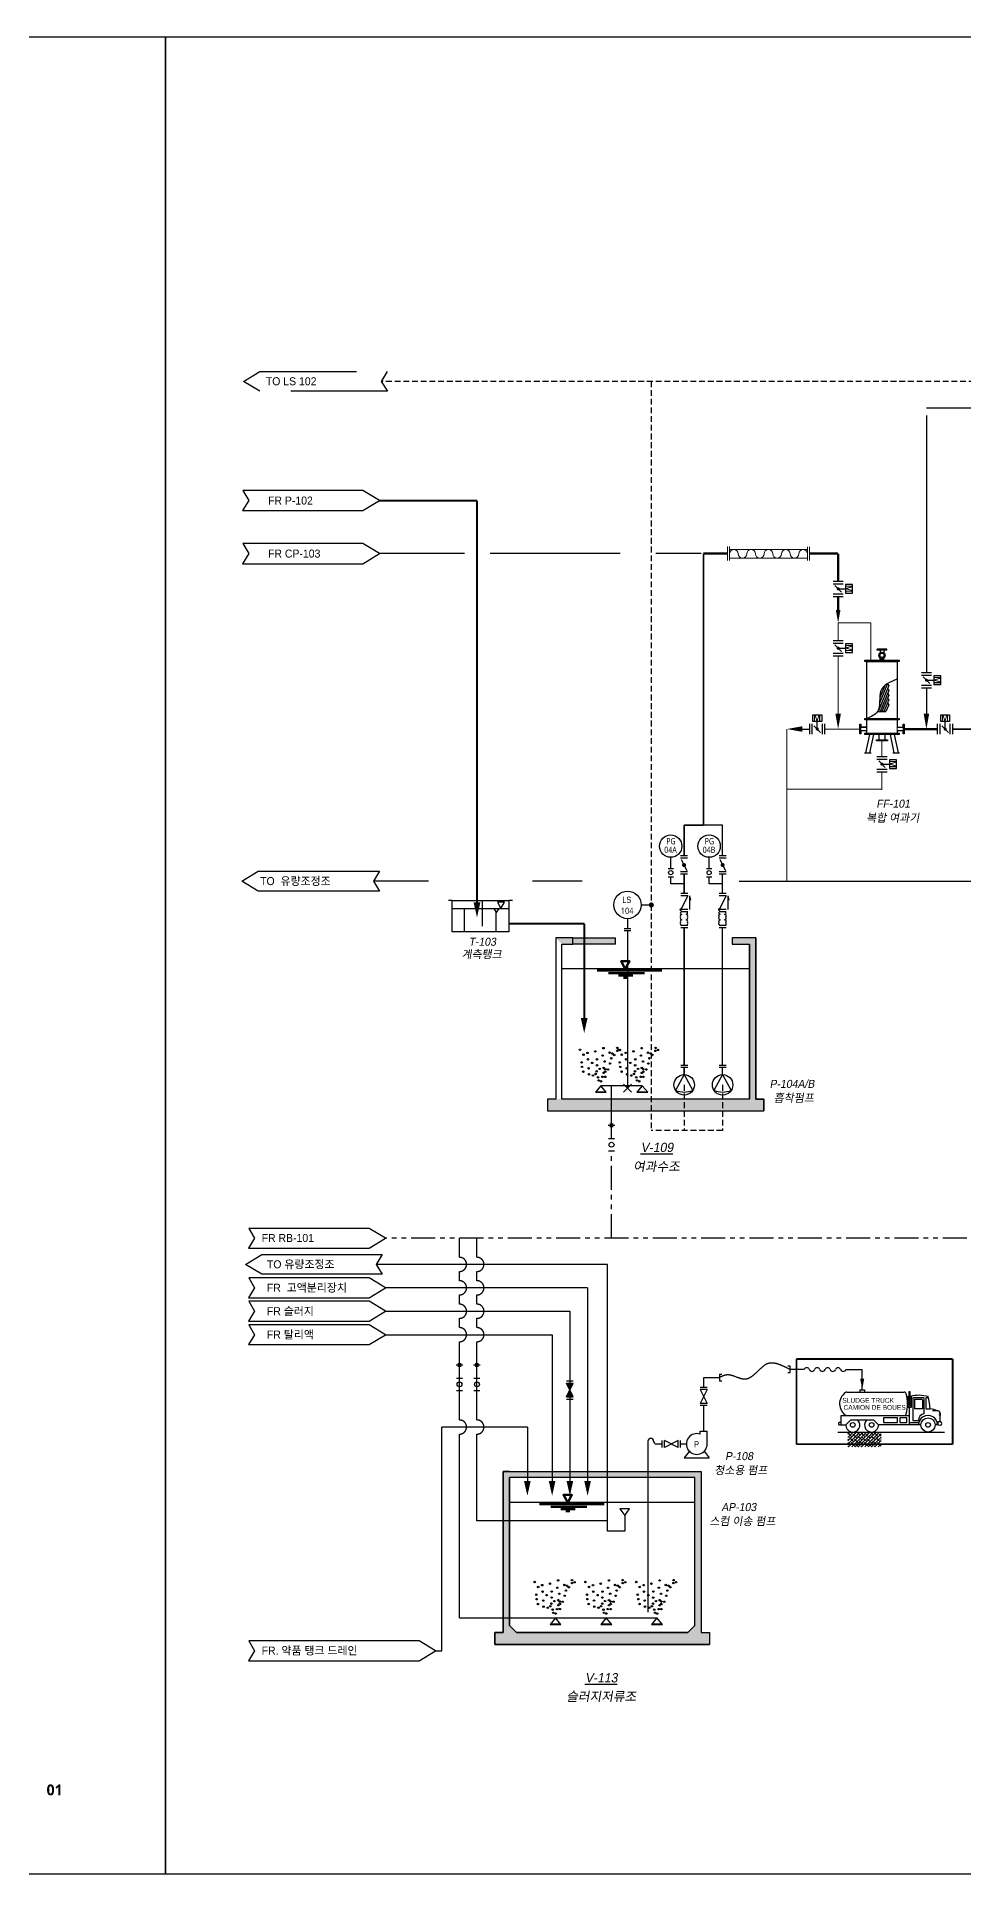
# Model space of a CAD drawing. Extents: x -446 to 204872, y -474580 to 19085.
# Drawn here: x 23951 to 32937, y 0 to 17820 of the extents above; entities that cross this region are included whole.
import ezdxf
from ezdxf.enums import TextEntityAlignment as Align

# ---------------------------------------------------------------- set-up
doc = ezdxf.new("R2010")
doc.units = 0
doc.header["$LTSCALE"] = 750
doc.header["$MEASUREMENT"] = 0
for name, pattern in [('DASHDOT', [1, 0.5, -0.25, 0, -0.25]), ('HIDDEN', [0.375, 0.25, -0.125]), ('PHANTOM2', [1.25, 0.625, -0.125, 0.125, -0.125, 0.125, -0.125]), ('평면도_1F$0$HIDDEN', [0.375, 0.25, -0.125])]:
    doc.linetypes.add(name, pattern=pattern)
doc.layers.get('0').update_dxf_attribs({"linetype": 'CONTINUOUS'})
doc.layers.get('DEFPOINTS').update_dxf_attribs({"linetype": 'CONTINUOUS'})
for name, color, linetype in [('011 배관', 1, 'CONTINUOUS'), ('40', 7, 'CONTINUOUS'), ('A-ANNO-TITL', 7, 'CONTINUOUS'), ('COLUMN', 3, 'CONTINUOUS'), ('EQUIP', 5, 'CONTINUOUS'), ('FITTING', 7, 'CONTINUOUS'), ('INSTRUMENT', 6, 'FENCELINE1'), ('LINE', 2, 'CONTINUOUS'), ('NOTES', 7, 'CONTINUOUS'), ('TEXT', 4, 'CONTINUOUS'), ('WALL', 2, 'CONTINUOUS'), ('장비', 6, 'CONTINUOUS')]:
    doc.layers.add(name, color=color, linetype=linetype)
doc.styles.add('DD', font='')
doc.styles.add('GHS', font='NanumGothic.ttf', dxfattribs={"width": 0.95})
doc.styles.add('SH_대대리576', font='')
doc.styles.add('맑은고딕', font='malgunbd.ttf')
doc.styles.add('송현도면폼(2020)$0$기문-1', font='')
doc.styles.add('울릉도L', font='', dxfattribs={"width": 0.9})
doc.styles.get('DD').set_extended_font_data('HY울릉도L')
doc.styles.get('SH_대대리576').set_extended_font_data('NanumGothic', bold=True)
doc.styles.get('송현도면폼(2020)$0$기문-1').set_extended_font_data('Dotum')
doc.styles.get('울릉도L').set_extended_font_data('HY울릉도L')
doc.linetypes.add('FENCELINE1', pattern='A,0.25,-0.1,[133,ltypeshp.shx,S=0.1,R=0,X=-0.1,Y=0],-0.1,1', length=1.45)

# ---------------------------------------------------------------- blocks, each defined once
blk = doc.blocks.new('A$C5B2A7EC1')
at = {"color": 4}
for q in [(0.47, 1.37), (5.48, 1.37)]:
    blk.add_line((2.97, 5.95), q, dxfattribs=at)
blk.add_arc((2.97, 7.41), 6.53, 247.4472, 292.5528, dxfattribs=at)
at = {"layer": '장비', "color": 4}
blk.add_circle((2.97, 2.97), 2.97, dxfattribs=at)
blk = doc.blocks.new('A$C767B330D')
at = {"color": 4}
for p, q in [((2.39, 9.26), (0.38, 5.24)), ((2.89, 9.26), (2.89, 5.24)), ((2.89, 9.26), (3.21, 7.95))]:
    blk.add_line(p, q, dxfattribs=at)
at = {"color": 4, "const_width": 0.378}
blk.add_lwpolyline([(0.38, 5.05, 1), (0.38, 5.43, 1)], format="xyb", close=True, dxfattribs=at)
at = {"layer": 'FITTING', "color": 4}
for centre, radius, start, end in [((0.71, 3.38), 0.494, 91.6383, 220.3842), ((0.71, 2.74), 0.494, 139.6158, 268.3617), ((0.71, 1.75), 0.494, 91.6383, 220.3842), ((0.71, 1.11), 0.494, 139.6158, 268.3617), ((0.63, 4.25), 0.379, 86.0109, 279.4109), ((2, 4.25), 0.379, 260.5891, 93.9891), ((1.93, 3.38), 0.494, 319.6158, 88.3617), ((1.93, 2.74), 0.494, 271.6383, 40.3842), ((1.93, 1.75), 0.494, 319.6158, 88.3617), ((1.93, 1.11), 0.494, 271.6383, 40.3842)]:
    blk.add_arc(centre, radius, start, end, dxfattribs=at)
at = {"layer": 'NOTES', "color": 4, "linetype": 'Continuous', "lineweight": 25}
for p, q in [((2.39, 9.87), (0.38, 9.87)), ((2.39, 9.26), (0.38, 9.26)), ((2.39, 5.24), (0.38, 5.24)), ((2.39, 4.63), (0.38, 4.63)), ((2.39, 0.62), (0.38, 0.62)), ((2.39, 0), (0.38, 0))]:
    blk.add_line(p, q, dxfattribs=at)
blk = doc.blocks.new('A$C2BE22D56')
at = {"color": 4}
blk.add_line((8, 167), (71, 40), dxfattribs=at)
at = {"color": 7, "linetype": 'Continuous', "const_width": 22.5}
blk.add_lwpolyline([(28, 103, 1), (51, 103, 1)], format="xyb", close=True, dxfattribs=at)
at = {"layer": 'NOTES', "color": 4, "linetype": 'Continuous', "lineweight": 25}
for p, q in [((79, 207), (0, 207)), ((79, 182), (0, 182)), ((79, 24), (0, 24)), ((79, 0), (0, 0))]:
    blk.add_line(p, q, dxfattribs=at)
blk = doc.blocks.new('A$C7674771A')
at = {"layer": '011 배관', "color": 8, "ltscale": 10}
for centre in [(34, 1493), (104, 906), (196, 1265), (380, 1348), (397, 1050), (595, 885), (739, 1414), (823, 1051), (1081, 1226), (1120, 1567), (1177, 950), (1405, 1357), (1427, 858), (1477, 1098), (1533, 1320), (1615, 1252), (1756, 1443), (1760, 1580), (1878, 1484), (126, 701), (188, 476), (429, 635), (443, 356), (638, 301), (757, 373), (810, 495), (818, 775), (868, 216), (897, 72), (945, 609), (1004, 34), (1068, 241), (1125, 653), (1125, 421), (1198, 591), (1198, 474), (1198, 241), (1332, 579)]:
    blk.add_circle(centre, 34.3, dxfattribs=at)
blk = doc.blocks.new('A$C230616DC')
at = {"color": 8, "linetype": 'Continuous', "ltscale": 20}
for p, q in [((3.2, 3.9), (0, 0)), ((0, 0), (6.5, 0)), ((0.2, 0.3), (6.3, 0.3)), ((6.5, 0), (3.2, 3.9))]:
    blk.add_line(p, q, dxfattribs=at)
blk = doc.blocks.new('A$C08177B49')
at = {"color": 4}
for p, q in [((2.01, 4.63), (0, 0.62)), ((0, 4.63), (2.01, 0.62))]:
    blk.add_line(p, q, dxfattribs=at)
at = {"layer": 'NOTES', "color": 4, "linetype": 'Continuous', "lineweight": 25}
for p, q in [((2.01, 5.25), (0, 5.25)), ((2.01, 4.63), (0, 4.63)), ((2.01, 0.62), (0, 0.62)), ((2.01, 0), (0, 0))]:
    blk.add_line(p, q, dxfattribs=at)
blk = doc.blocks.new('Truck2')
at = {"layer": 'LINE'}
for p, q in [((52575.76, -211337.88), (52591.09, -211337.88)), ((52579.24, -211337.25), (52579.24, -211337.88)), ((52579.24, -211337.25), (52580.5, -211337.25)), ((52580.5, -211337.25), (52580.5, -211337.88)), ((52592.33, -211337.81), (52592.33, -211339.1)), ((52592.74, -211337.81), (52592.33, -211337.81)), ((52592.74, -211339.1), (52592.74, -211337.81)), ((52592.07, -211339.1), (52592.07, -211341.98)), ((52592.07, -211339.1), (52592.92, -211339.1)), ((52592.92, -211341.98), (52592.07, -211341.98)), ((52592.45, -211341.95), (52592.45, -211346.68)), ((52592.92, -211339.1), (52592.92, -211341.98)), ((52593.39, -211339.39), (52593.39, -211345.49)), ((52596.39, -211339.39), (52593.39, -211339.39)), ((52593.88, -211339.77), (52595.7, -211339.77)), ((52593.88, -211339.77), (52593.88, -211342.39)), ((52596, -211342.39), (52593.88, -211342.39)), ((52596, -211340.04), (52596, -211342.39)), ((52596.39, -211339.39), (52596.39, -211343.68)), ((52596.93, -211339.39), (52596.93, -211342.36)), ((52597.56, -211339.39), (52596.93, -211339.39)), ((52596.93, -211342.36), (52598.07, -211342.36)), ((52599.83, -211342.9), (52598.64, -211342.9)), ((52574.21, -211346.06), (52573.58, -211346.06)), ((52573.58, -211346.68), (52573.58, -211346.06)), ((52573.58, -211346.68), (52574.21, -211346.68)), ((52574.21, -211344.17), (52592.45, -211344.17)), ((52574.21, -211346.68), (52574.21, -211344.17)), ((52574.21, -211346.68), (52575.47, -211346.68)), ((52576.73, -211345.43), (52575.47, -211346.68)), ((52583.02, -211345.43), (52576.73, -211345.43)), ((52584.27, -211346.68), (52583.02, -211345.43)), ((52595.59, -211346.68), (52584.27, -211346.68)), ((52585.53, -211344.8), (52585.53, -211346.06)), ((52589.3, -211344.8), (52585.53, -211344.8)), ((52585.53, -211346.06), (52589.3, -211346.06)), ((52589.3, -211346.06), (52589.3, -211344.8)), ((52591.82, -211344.8), (52589.93, -211344.8)), ((52589.93, -211344.8), (52589.93, -211346.06)), ((52589.93, -211346.06), (52591.82, -211346.06)), ((52591.82, -211346.06), (52591.82, -211344.8)), ((52592.45, -211346.06), (52594.96, -211346.06)), ((52593.39, -211345.49), (52594.94, -211345.49)), ((52600.04, -211346.67), (52599.39, -211346.67)), ((52600.14, -211345.84), (52600.06, -211346.01)), ((52600.06, -211346.01), (52600.06, -211346.67)), ((52600.06, -211346.67), (52600.82, -211346.73)), ((52600.79, -211345.84), (52600.14, -211345.84)), ((52600.63, -211344.2), (52600.63, -211345.84))]:
    blk.add_line(p, q, dxfattribs=at)
for centre, radius in [((52592.26, -211341.18), 0.112), ((52592.27, -211340.22), 0.106), ((52592.27, -211340.74), 0.112), ((52592.26, -211341.75), 0.106), ((52592.27, -211339.72), 0.106), ((52592.28, -211339.32), 0.1), ((52592.66, -211340.51), 0.112), ((52592.68, -211340.99), 0.113), ((52592.67, -211341.48), 0.112), ((52592.68, -211339.56), 0.106), ((52592.68, -211340.01), 0.0989), ((52577.36, -211346.68), 0.629), ((52582.39, -211346.68), 0.629), ((52597.48, -211346.68), 1.89), ((52597.48, -211346.68), 0.629)]:
    blk.add_circle(centre, radius, dxfattribs=at)
for centre, radius, start, end in [((52577.49, -211341.03), 3.67, 123.9538, 238.9278), ((52575.76, -211338.46), 0.582, 90, 123.9538), ((52591.09, -211338.46), 0.582, 14.2336, 90), ((52580.99, -211341.03), 11, 345.7664, 14.2336), ((52595.02, -211347.86), 9.11, 74.0048, 104.5229), ((52595.69, -211340.08), 0.314, 360, 90), ((52576.08, -211344.56), 22.11, 5.7044, 14.2766), ((52598.2, -211345.72), 3.33, 57.5929, 91.3223), ((52599.99, -211343.57), 0.693, 0.4456, 105.6268), ((52577.36, -211346.68), 1.89, 180, 43.2065), ((52582.39, -211346.68), 1.89, 137.79, 360), ((52591.09, -211343.59), 0.582, 270, 345.7664), ((52597.46, -211346.68), 2.55, 359.4371, 179.9157), ((52596.65, -211345.38), 1.72, 98.8172, 183.9322), ((52600.83, -211343.89), 0.378, 121.1099, 243.3664), ((52600.39, -211343.85), 0.432, 305.2269, 45.8341), ((52600.76, -211346.29), 0.449, 277.4699, 85.852)]:
    blk.add_arc(centre, radius, start, end, dxfattribs=at)
at = {"layer": 'TEXT', "style": '울릉도L'}
for s, p in [('SLUDGE TRUCK', (52581.47, -211340.1)), ('CAMION DE BOUES', (52583.19, -211341.98))]:
    blk.add_text(s, height=1.276, dxfattribs=at).set_placement(p, align=Align.MIDDLE_CENTER)
blk = doc.blocks.new('A$Cee35ec33')
at = {"color": 7, "lineweight": 0}
for p, q in [((0, 797), (136, 797)), ((0, 777), (136, 777)), ((23, 777), (23, 20)), ((107, 777), (107, 20)), ((0, 20), (134, 20))]:
    blk.add_line(p, q, dxfattribs=at)
for centre, start, end in [((65, 735), 270, 90), ((65, 651), 90, 270), ((65, 567), 270, 90), ((65, 483), 90, 270), ((65, 315), 90, 270), ((65, 399), 270, 90), ((65, 146), 90, 270), ((65, 230), 270, 90), ((65, 62), 270, 90)]:
    blk.add_arc(centre, 42, start, end, dxfattribs=at)
at = {"layer": '40', "color": 7, "lineweight": 0}
blk.add_line((0, 0), (134, 0), dxfattribs=at)

msp = doc.modelspace()

# ---------------------------------------------------------------- hatches: boundary and pattern name
h = msp.add_hatch(color=3)
h.dxf.hatch_style = 1
h.paths.add_polyline_path([(29148.9, 9080.7), (28984.2, 9080.7), (28984.2, 7518.2), (28903.8, 7518.2), (28903.8, 7404.4), (31004.4, 7404.4), (31004.4, 7518.2), (30924, 7518.2), (30924, 9080.7), (30695.3, 9080.7), (30695.3, 9021.5), (30864.9, 9021.5), (30864.9, 7518.2), (29043.4, 7518.2), (29043.4, 9021.5), (29148.9, 9021.5)])
edge = h.paths.add_edge_path(flags=16)
edge.add_line((29043.4, 7518.2), (29043.4, 9021.5))
edge.add_line((28984.2, 9080.7), (28984.2, 7518.2))
h = msp.add_hatch(color=3)
h.dxf.hatch_style = 1
h.paths.add_polyline_path([(29148.9, 9021.5), (29148.9, 9080.7), (29565.7, 9080.7), (29565.7, 9021.5)])
at = {"ltscale": 2}
h = msp.add_hatch(dxfattribs=at)
h.set_pattern_fill('ANSI38', color=8, scale=181.346736)
h.set_pattern_definition([(45, (-1799850.406, 7669554.426), (-16.02893838, 16.02893838), []), (135, (-1799850.406, 7669554.426), (-48.08681514, 16.02893838), [56.67085512, -34.00251307])])
h.paths.add_polyline_path([(32141, 4282.1), (31816.5, 4282.1), (31816.5, 4146), (32141, 4146)])
h = msp.add_hatch(color=3)
h.dxf.hatch_style = 1
h.paths.add_polyline_path([(30474.6, 2343.3), (30394.2, 2343.3), (30394.2, 3905.8), (29878.5, 3905.8), (29878.5, 3846.6), (30335, 3846.6), (30335, 2413.6), (30264.8, 2343.3), (28605.2, 2343.3), (28534.9, 2413.6), (28534.9, 2485.7), (28475.7, 2485.7), (28475.7, 2343.3), (28395.3, 2343.3), (28395.3, 2229.5), (30474.6, 2229.5)])
h = msp.add_hatch(color=3)
h.dxf.hatch_style = 1
h.paths.add_polyline_path([(28534.9, 3846.6), (28653.3, 3846.6), (28653.3, 3905.8), (28475.7, 3905.8), (28475.7, 3427.6), (28534.9, 3427.6)], flags=17)
h = msp.add_hatch(color=3)
h.dxf.hatch_style = 1
h.paths.add_polyline_path([(28931.2, 3905.8), (28653.3, 3905.8), (28653.3, 3846.6), (28931.2, 3846.6)], flags=17)
h = msp.add_hatch(color=3)
h.dxf.hatch_style = 1
h.paths.add_polyline_path([(29488.2, 3905.8), (28931.2, 3905.8), (28931.2, 3846.6), (29488.2, 3846.6)], flags=17)
h = msp.add_hatch(color=3)
h.dxf.hatch_style = 1
h.paths.add_polyline_path([(29878.5, 3905.8), (29488.2, 3905.8), (29488.2, 3846.6), (29878.5, 3846.6)], flags=17)
h = msp.add_hatch(color=3)
h.dxf.hatch_style = 1
h.paths.add_polyline_path([(28534.9, 3427.6), (28475.7, 3427.6), (28475.7, 2485.7), (28534.9, 2485.7)], flags=17)
at = {"layer": 'WALL'}
h = msp.add_hatch(color=8, dxfattribs=at)
h.dxf.hatch_style = 1
h.paths.add_polyline_path([(29155.2, 4763.2), (29088, 4763.2), (29121.6, 4696.1)])
h = msp.add_hatch(color=8, dxfattribs=at)
h.dxf.hatch_style = 1
h.paths.add_polyline_path([(29121.6, 4696.1), (29088, 4629), (29155.2, 4629)])

# ---------------------------------------------------------------- linework, layer by layer
at = {"color": 1, "linetype": 'HIDDEN', "ltscale": 0.3}
for p, q in [((42666.4, 14478.1), (27292.7, 14478.1)), ((29911.6, 14478.1), (29911.6, 9412.8)), ((29911.6, 9400.5), (29911.6, 7211.4)), ((30230.7, 7655.4), (30230.7, 7211.4)), ((30601.3, 7655.4), (30601.3, 7211.4)), ((30601.3, 7211.4), (29911.6, 7211.4))]:
    msp.add_line(p, q, dxfattribs=at)
at = {"color": 1}
for p, q in [((32579.5, 14219.9), (39943.7, 14219.9)), ((32579.5, 14146.7), (32579.5, 11653.7)), ((32579.5, 11506.1), (32579.5, 11255.7)), ((27750.1, 9630.9), (27217.1, 9630.9)), ((29241.6, 9630.9), (28758.6, 9630.9)), ((30764.5, 9630.9), (33201.2, 9630.9)), ((28486.5, 9426.7), (28420.6, 9426.7)), ((28420.6, 9426.7), (28453.5, 9367.3)), ((28453.5, 9367.3), (28486.5, 9426.7)), ((30864.9, 8781), (29043.4, 8781)), ((29488.2, 5914.4), (27243.2, 5914.4)), ((29488.2, 3325.7), (29488.2, 5914.4)), ((29293.5, 5687.1), (27333, 5687.1)), ((29293.5, 5687.1), (29293.5, 3797.3)), ((27333, 5459.9), (29121.6, 5459.9)), ((29121.6, 5459.9), (29121.6, 3797.3)), ((27333, 5232.7), (28949.7, 5232.7)), ((28949.7, 5232.7), (28949.7, 3797.3)), ((27881.5, 2165.7), (27881.5, 4336.8)), ((28709.4, 4336.8), (27881.5, 4336.8)), ((28709.4, 4336.8), (28709.4, 3748.4)), ((30335, 3606.1), (28534.9, 3606.1)), ((29653.4, 3479), (29653.4, 3325.7)), ((29653.4, 3325.7), (29488.2, 3325.7)), ((27819.3, 2165.7), (27881.5, 2165.7))]:
    msp.add_line(p, q, dxfattribs=at)
at = {"color": 2, "ltscale": 5}
for p, q in [((28100.6, 12807.6), (27275.3, 12807.6)), ((29610.9, 12807.6), (28349.6, 12807.6)), ((30394.2, 12807.6), (29954.7, 12807.6))]:
    msp.add_line(p, q, dxfattribs=at)
at = {"color": 6}
for p, q in [((31723.5, 12466.4), (31796.2, 12466.4)), ((31723.5, 11891), (31796.2, 11891)), ((32579.5, 11579.9), (32652.2, 11579.9)), ((31521.3, 11106.2), (31521.3, 11178.9)), ((32761.4, 11106.2), (32761.4, 11178.9)), ((32148.7, 10765.7), (32221.4, 10765.7))]:
    msp.add_line(p, q, dxfattribs=at)
at = {"color": 4, "linetype": 'DASHDOT', "lineweight": 5, "ltscale": 150}
for p, q in [((31723.5, 12136.3), (31723.5, 11964.8)), ((31723.5, 12136.3), (32039.9, 12136.3)), ((32039.9, 12136.3), (32039.9, 11774)), ((31723.5, 11817.2), (31723.5, 11255.7))]:
    msp.add_line(p, q, dxfattribs=at)
at = {"color": 4, "lineweight": 15}
for p, q in [((31983.4, 11774), (32313.9, 11774)), ((31983.4, 11774), (31983.4, 11769.2)), ((31983.4, 11769.2), (31983.4, 11767.5)), ((31983.4, 11767.5), (31983.4, 11762.8)), ((31983.4, 11762.8), (32313.9, 11762.8)), ((32001.1, 11208), (32001.1, 11762.8)), ((32296.2, 11208), (32296.2, 11762.8)), ((32313.9, 11769.2), (32313.9, 11774)), ((32313.9, 11769.2), (32313.9, 11767.5)), ((32313.9, 11762.8), (32313.9, 11767.5)), ((31932.7, 11060.5), (31932.7, 11151.9)), ((31932.7, 11151.9), (31942.1, 11151.9)), ((31932.7, 11060.5), (31942.1, 11060.5)), ((31942.1, 11060.5), (31942.1, 11151.9)), ((32001.1, 11088.4), (31942.1, 11088.4)), ((32001.1, 11088.4), (31942.1, 11088.4)), ((31983.3, 11208), (32313.8, 11208)), ((31983.3, 11208), (31983.3, 11203.3)), ((31983.3, 11203.3), (31983.3, 11201.5)), ((31983.3, 11201.5), (31983.3, 11196.8)), ((31983.3, 11196.8), (32313.8, 11196.8)), ((31983.4, 11065.2), (32313.9, 11065.2)), ((31983.4, 11065.2), (31983.4, 11054)), ((31983.4, 11054), (32313.9, 11054)), ((32030.6, 11054), (31993, 10876.4)), ((32066.9, 11054), (32029.2, 10876.4)), ((32122.4, 11054), (32122.4, 11001.5)), ((32174.9, 11054), (32174.9, 11001.5)), ((32230.4, 11054), (32268.1, 10876.4)), ((32266.7, 11054), (32304.4, 10876.4)), ((32296.2, 11065.2), (32296.2, 11196.8)), ((32296.2, 11124.1), (32355.2, 11124.1)), ((32296.2, 11124.1), (32355.2, 11124.1)), ((32296.2, 11088.4), (32355.2, 11088.4)), ((32296.2, 11088.4), (32355.2, 11088.4)), ((32313.8, 11203.3), (32313.8, 11208)), ((32313.8, 11203.3), (32313.8, 11201.5)), ((32313.8, 11196.8), (32313.8, 11201.5)), ((32313.9, 11054), (32313.9, 11065.2)), ((32355.2, 11060.5), (32355.2, 11151.9)), ((32364.7, 11151.9), (32355.2, 11151.9)), ((32364.7, 11060.5), (32355.2, 11060.5)), ((32364.7, 11060.5), (32364.7, 11151.9)), ((31981.6, 10876.4), (32040.6, 10876.4)), ((31981.6, 10871.7), (31981.6, 10876.4)), ((31981.6, 10871.7), (32040.6, 10871.7)), ((32029.2, 10876.4), (31993, 10876.4)), ((32040.6, 10876.4), (32040.6, 10871.7)), ((32094.1, 11001.5), (32203.2, 11001.5)), ((32094.1, 10992.1), (32094.1, 11001.5)), ((32094.1, 10992.1), (32203.2, 10992.1)), ((32122.4, 11001.5), (32174.9, 11001.5)), ((32203.2, 10992.1), (32203.2, 11001.5)), ((32256.7, 10876.4), (32315.7, 10876.4)), ((32256.7, 10871.7), (32256.7, 10876.4)), ((32256.7, 10871.7), (32315.7, 10871.7)), ((32304.4, 10876.4), (32268.1, 10876.4)), ((32315.7, 10876.4), (32315.7, 10871.7))]:
    msp.add_line(p, q, dxfattribs=at)
at = {"ltscale": 3}
for p, q in [((31983.4, 11774), (32313.9, 11774)), ((31983.4, 11762.8), (31983.4, 11774)), ((32001.1, 11762.8), (31983.4, 11762.8)), ((32001.1, 11208), (32001.1, 11762.8)), ((32313.9, 11762.8), (32296.2, 11762.8)), ((32296.2, 11762.8), (32296.2, 11208)), ((32313.9, 11774), (32313.9, 11762.8)), ((31932.7, 11060.5), (31932.7, 11151.9)), ((31932.7, 11151.9), (31942.1, 11151.9)), ((31942.1, 11060.5), (31932.7, 11060.5)), ((31942.1, 11151.9), (31942.1, 11124.1)), ((31942.1, 11124.1), (32001.1, 11124.1)), ((32001.1, 11088.4), (31942.1, 11088.4)), ((31942.1, 11088.4), (31942.1, 11060.5)), ((31983.3, 11196.8), (31983.3, 11208)), ((31983.3, 11208), (32001.1, 11208)), ((32001.1, 11196.8), (31983.3, 11196.8)), ((31983.4, 11054), (31983.4, 11065.2)), ((31983.4, 11065.2), (32001.1, 11065.2)), ((32030.6, 11054), (31983.4, 11054)), ((31993, 10876.4), (32030.6, 11054)), ((32001.1, 11124.1), (32001.1, 11196.8)), ((32001.1, 11065.2), (32001.1, 11088.4)), ((32066.9, 11054), (32029.2, 10876.4)), ((32122.4, 11054), (32066.9, 11054)), ((32122.4, 11001.5), (32122.4, 11054)), ((32230.4, 11054), (32174.9, 11054)), ((32174.9, 11054), (32174.9, 11001.5)), ((32268.1, 10876.4), (32230.4, 11054)), ((32313.9, 11054), (32266.7, 11054)), ((32266.7, 11054), (32304.4, 10876.4)), ((32296.2, 11208), (32313.8, 11208)), ((32313.8, 11196.8), (32296.2, 11196.8)), ((32296.2, 11196.8), (32296.2, 11124.1)), ((32296.2, 11124.1), (32355.2, 11124.1)), ((32355.2, 11088.4), (32296.2, 11088.4)), ((32296.2, 11088.4), (32296.2, 11065.2)), ((32296.2, 11065.2), (32313.9, 11065.2)), ((32313.8, 11208), (32313.8, 11196.8)), ((32313.9, 11065.2), (32313.9, 11054)), ((32355.2, 11124.1), (32355.2, 11151.9)), ((32355.2, 11151.9), (32364.7, 11151.9)), ((32355.2, 11060.5), (32355.2, 11088.4)), ((32364.7, 11060.5), (32355.2, 11060.5)), ((32364.7, 11151.9), (32364.7, 11060.5)), ((31981.6, 10871.7), (31981.6, 10876.4)), ((31981.6, 10876.4), (31993, 10876.4)), ((32040.6, 10871.7), (31981.6, 10871.7)), ((32029.2, 10876.4), (32040.6, 10876.4)), ((32040.6, 10876.4), (32040.6, 10871.7)), ((32094.1, 10992.1), (32094.1, 11001.5)), ((32094.1, 11001.5), (32122.4, 11001.5)), ((32203.2, 10992.1), (32094.1, 10992.1)), ((32174.9, 11001.5), (32203.2, 11001.5)), ((32203.2, 11001.5), (32203.2, 10992.1)), ((32256.7, 10871.7), (32256.7, 10876.4)), ((32256.7, 10876.4), (32268.1, 10876.4)), ((32315.7, 10871.7), (32256.7, 10871.7)), ((32304.4, 10876.4), (32315.7, 10876.4)), ((32315.7, 10876.4), (32315.7, 10871.7))]:
    msp.add_line(p, q, dxfattribs=at)
at = {"color": 4}
for p, q in [((31983.4, 11769.2), (32313.9, 11769.2)), ((31983.4, 11767.5), (32313.9, 11767.5)), ((32001.1, 11762.8), (32296.2, 11762.8)), ((32194.4, 11881.4), (32102.9, 11881.4)), ((32102.9, 11871.9), (32102.9, 11881.4)), ((32194.4, 11871.9), (32102.9, 11871.9)), ((32130.8, 11871.9), (32130.8, 11844.7)), ((32130.8, 11774), (32130.8, 11797.7)), ((32142.7, 11774), (32142.7, 11792.3)), ((32154.6, 11774), (32154.6, 11792.3)), ((32166.5, 11871.9), (32166.5, 11844.7)), ((32166.5, 11774), (32166.5, 11797.7)), ((32194.4, 11871.9), (32194.4, 11881.4)), ((32213.7, 11528), (32113.5, 11283.5)), ((32202.2, 11546.5), (32124.6, 11357.3)), ((32175, 11526.9), (32126.7, 11409.2)), ((32213.7, 11481.3), (32129.5, 11275.9)), ((32213.7, 11434.6), (32148.7, 11275.9)), ((32104.4, 11275.9), (32186.9, 11275.9)), ((32213.7, 11388), (32167.8, 11275.9)), ((32213.7, 11341.3), (32186.9, 11275.9)), ((32001.1, 11124.1), (31942.1, 11124.1)), ((32001.1, 11124.1), (31942.1, 11124.1)), ((31983.3, 11203.3), (32313.8, 11203.3)), ((31983.3, 11201.5), (32313.8, 11201.5)), ((31983.4, 11060.5), (32313.9, 11060.5)), ((31983.4, 11058.7), (32313.9, 11058.7)), ((31983.4, 11058.7), (32313.9, 11058.7)), ((32001.1, 11065.2), (32001.1, 11196.8)), ((32313.8, 11201.5), (32232.9, 11201.5)), ((30074.5, 9754.3), (30125.5, 9754.3)), ((30074.5, 9671.6), (30125.5, 9671.6)), ((30446.9, 9754.3), (30497.9, 9754.3)), ((30446.9, 9671.6), (30497.9, 9671.6)), ((30230.7, 9604.8), (30100, 9604.8)), ((30603.2, 9604.8), (30472.4, 9604.8)), ((27981.2, 9443), (27945.2, 9443)), ((27981.2, 9140), (27981.2, 9443)), ((27981.2, 9443), (28529.3, 9443)), ((28101, 9140), (28101, 9367.3)), ((28275.8, 9194.4), (28275.8, 9443)), ((28384.4, 9367.3), (28408.2, 9326.2)), ((28432, 9367.3), (28408.2, 9326.2)), ((28408.2, 9140), (28408.2, 9326.2)), ((28565.4, 9443), (28529.3, 9443)), ((29088, 4629), (29155.2, 4763.2)), ((29155.2, 4629), (29088, 4763.2))]:
    msp.add_line(p, q, dxfattribs=at)
at = {"color": 1, "lineweight": 5, "ltscale": 10}
for p, q in [((31227, 9630.9), (31227, 11106.2)), ((31376.5, 11106.2), (31447.6, 11106.2)), ((31595.1, 11106.2), (31932.7, 11106.2)), ((31595.1, 11106.2), (31932.7, 11106.2)), ((32148.7, 10839.5), (32148.7, 10992.1)), ((32148.7, 10839.5), (32148.7, 10992.1)), ((31227, 10522.5), (32148.7, 10522.5)), ((32148.7, 10516.3), (32148.7, 10692))]:
    msp.add_line(p, q, dxfattribs=at)
at = {"color": 1, "ltscale": 10}
msp.add_line((31376.5, 11106.2), (31447.6, 11106.2), dxfattribs=at)
at = {"color": 7}
for p, q in [((30603.2, 10174.5), (30230.7, 10174.5)), ((30603.2, 9875.1), (30603.2, 10174.5)), ((30603.2, 9510), (30603.2, 9699.7)), ((30603.2, 7843.4), (30603.2, 9179.9)), ((30230.7, 7754.8), (30230.7, 7822.8)), ((30603.2, 7754.8), (30603.2, 7822.8)), ((30419.6, 4721.2), (30419.6, 4818.4)), ((30419.6, 4818.4), (30572.4, 4818.4)), ((30572.4, 4851.2), (30595.6, 4851.2)), ((30572.4, 4851.2), (30572.4, 4785.7)), ((31257.4, 4926.9), (31234.1, 4926.9)), ((31257.4, 4861.4), (31234.1, 4861.4)), ((31257.4, 4861.4), (31257.4, 4926.9)), ((31394.1, 4894.2), (31257.4, 4894.2)), ((30572.4, 4785.7), (30595.6, 4785.7)), ((30419.6, 4297.2), (30419.6, 4545.8))]:
    msp.add_line(p, q, dxfattribs=at)
at = {"color": 4, "ltscale": 0.1}
for p, q in [((30100, 9754.3), (30100, 9862.5)), ((30472.4, 9754.3), (30472.4, 9862.5)), ((30100, 9604.8), (30100, 9671.6)), ((30472.4, 9604.8), (30472.4, 9671.6)), ((29494.4, 7264.4), (29558.3, 7264.4)), ((29496.6, 7134), (29555.8, 7134)), ((29510.2, 7277.6), (29542.4, 7277.6)), ((29510.2, 7251.2), (29542.4, 7251.2)), ((29496.6, 7015.6), (29555.8, 7015.6)), ((28019.7, 4940.8), (28083.6, 4940.8)), ((28035.5, 4954), (28067.7, 4954)), ((28035.5, 4927.6), (28067.7, 4927.6)), ((28188.4, 4940.8), (28252.4, 4940.8)), ((28204.3, 4954), (28236.5, 4954)), ((28204.3, 4927.6), (28236.5, 4927.6)), ((28021.9, 4810.4), (28081.1, 4810.4)), ((28021.9, 4691.9), (28081.1, 4691.9)), ((28190.7, 4810.4), (28249.9, 4810.4)), ((28190.7, 4691.9), (28249.9, 4691.9))]:
    msp.add_line(p, q, dxfattribs=at)
at = {"color": 1, "linetype": 'HIDDEN', "ltscale": 25}
msp.add_line((29813.9, 9400.5), (29924, 9400.5), dxfattribs=at)
at = {"color": 3}
for p, q in [((28984.2, 9080.7), (28984.2, 7518.2)), ((29043.4, 7518.2), (29043.4, 9021.5)), ((29148.9, 9080.7), (29565.7, 9080.7)), ((29148.9, 9021.5), (29148.9, 9080.7)), ((29565.7, 9021.5), (29148.9, 9021.5)), ((29565.7, 9021.5), (29565.7, 9080.7)), ((30864.9, 7518.2), (30864.9, 9021.5)), ((30924, 9080.7), (30924, 7518.2)), ((28984.2, 7518.2), (28903.8, 7518.2)), ((28903.8, 7518.2), (28903.8, 7404.4)), ((30864.9, 7518.2), (29043.4, 7518.2)), ((30924, 7518.2), (31004.4, 7518.2)), ((28903.8, 7404.4), (31004.4, 7404.4)), ((28475.7, 3905.8), (28475.7, 2343.3)), ((28534.9, 3905.8), (28475.7, 3905.8)), ((28534.9, 3905.8), (28716.2, 3905.8)), ((28534.9, 2413.6), (28534.9, 3846.6)), ((28716.2, 3846.6), (28534.9, 3846.6)), ((28716.2, 3905.8), (30394.2, 3905.8)), ((30335, 3846.6), (28716.2, 3846.6)), ((30335, 2413.6), (30335, 3846.6)), ((30394.2, 3905.8), (30394.2, 2343.3)), ((30264.8, 2343.3), (28605.2, 2343.3)), ((30335, 2413.6), (30264.8, 2343.3)), ((30394.2, 2343.3), (30474.6, 2343.3)), ((30474.6, 2343.3), (30474.6, 2229.5)), ((28395.3, 2229.5), (30474.6, 2229.5))]:
    msp.add_line(p, q, dxfattribs=at)
at = {"color": 8}
for p, q in [((29043.4, 9080.7), (28984.2, 9080.7)), ((31004.4, 7518.2), (31004.4, 7404.4)), ((30335, 3905.8), (30394.2, 3905.8)), ((28475.7, 2343.3), (28395.3, 2343.3)), ((28395.3, 2343.3), (28395.3, 2229.5)), ((28534.9, 2413.6), (28605.2, 2343.3))]:
    msp.add_line(p, q, dxfattribs=at)
at = {"color": 8, "linetype": 'Continuous', "lineweight": 50, "ltscale": 10}
for p, q in [((29386.1, 8763.3), (30014.1, 8763.3)), ((29497.1, 8739.7), (29846.5, 8739.7)), ((29593.9, 8716.2), (29730.8, 8716.2)), ((29641.1, 8694.9), (29681.2, 8694.9)), ((28827.1, 3588.4), (29455.1, 3588.4)), ((28938.1, 3564.8), (29287.5, 3564.8)), ((29034.9, 3541.2), (29171.8, 3541.2)), ((29082.1, 3520), (29122.3, 3520))]:
    msp.add_line(p, q, dxfattribs=at)
at = {"color": 5, "linetype": 'PHANTOM2', "ltscale": 40}
for p, q in [((29422, 7647.7), (29823.9, 7647.7)), ((29526.2, 7134), (29526.2, 7647.7))]:
    msp.add_line(p, q, dxfattribs=at)
at = {"color": 5, "linetype": 'PHANTOM2', "ltscale": 0.5}
for p, q in [((29526.2, 6167.3), (29526.2, 7015.6)), ((41879.1, 6167.3), (27333, 6167.3))]:
    msp.add_line(p, q, dxfattribs=at)
at = {"color": 5, "linetype": 'PHANTOM2', "ltscale": 10}
for p, q in [((28051.5, 5982.9), (28051.5, 6167.3)), ((28220.3, 5982.9), (28220.3, 6167.3)), ((28051.5, 5755.6), (28051.5, 5845.8)), ((28220.3, 5755.6), (28220.3, 5845.8)), ((28051.5, 5528.4), (28051.5, 5618.6)), ((28220.3, 5528.4), (28220.3, 5618.6)), ((28051.5, 5301.2), (28051.5, 5391.4)), ((28220.3, 5301.2), (28220.3, 5391.4)), ((28051.5, 4405.3), (28051.5, 5164.2)), ((28220.3, 4405.3), (28220.3, 5164.2)), ((28051.5, 2485.7), (28051.5, 4268.3)), ((28220.3, 3427.6), (28220.3, 4268.3)), ((29488.2, 3427.6), (28220.3, 3427.6)), ((28051.5, 2485.7), (29967, 2485.7))]:
    msp.add_line(p, q, dxfattribs=at)
at = {"color": 4, "ltscale": 2}
for p, q in [((31798, 4894.2), (31956.8, 4894.2)), ((31956.8, 4699), (31956.8, 4894.2)), ((31721, 4287.9), (32756.5, 4287.9))]:
    msp.add_line(p, q, dxfattribs=at)
for p, q in [((29878.5, 4200), (29878.5, 2543.2)), ((30018.2, 4172.4), (29961.1, 4172.4)), ((30251.8, 4172.4), (30193.6, 4172.4))]:
    msp.add_line(p, q)
at = {"color": 1, "linetype": 'HIDDEN', "ltscale": 5}
msp.add_lwpolyline([(27351.7, 14381.8), (26116.4, 14381.8), (25957.3, 14478.1), (26116.4, 14574.5), (27349.9, 14574.5), (27292.7, 14478.1), (27351.7, 14381.8)], close=True, dxfattribs=at)
at = {"color": 7}
for points in [[(25948.3, 13224), (27113.5, 13224), (27275.3, 13321.9), (27113.5, 13419.9), (25950.2, 13419.9), (26008.3, 13321.9), (25948.3, 13224)], [(25948.3, 12709.7), (27113.5, 12709.7), (27275.3, 12807.6), (27113.5, 12905.6), (25950.2, 12905.6), (26008.3, 12807.6), (25948.3, 12709.7)], [(27276.1, 9534.5), (26099.9, 9534.5), (25940.7, 9630.9), (26099.9, 9727.2), (27274.3, 9727.2), (27217.1, 9630.9), (27276.1, 9534.5)], [(26005.4, 6071), (27173.8, 6071), (27333, 6167.3), (27173.8, 6263.7), (26007.2, 6263.7), (26064.4, 6167.3), (26005.4, 6071)], [(27302.2, 5818), (26133.7, 5818), (25974.6, 5914.4), (26133.7, 6010.7), (27300.4, 6010.7), (27243.2, 5914.4), (27302.2, 5818)], [(26005.4, 5590.8), (27173.8, 5590.8), (27333, 5687.1), (27173.8, 5783.5), (26007.2, 5783.5), (26064.4, 5687.1), (26005.4, 5590.8)], [(26005.4, 5363.5), (27173.8, 5363.5), (27333, 5459.9), (27173.8, 5556.3), (26007.2, 5556.3), (26064.4, 5459.9), (26005.4, 5363.5)], [(26005.4, 5136.3), (27173.8, 5136.3), (27333, 5232.7), (27173.8, 5329.1), (26007.2, 5329.1), (26064.4, 5232.7), (26005.4, 5136.3)], [(26005.4, 2069.3), (27660.1, 2069.3), (27819.3, 2165.7), (27660.1, 2262.1), (26007.2, 2262.1), (26064.4, 2165.7), (26005.4, 2069.3)]]:
    msp.add_lwpolyline(points, close=True, dxfattribs=at)
at = {"color": 2, "ltscale": 5}
for points, const_width in [([(28220.8, 13321.9), (27275.3, 13321.9)], 18.8), ([(28220.8, 13321.9), (28220.8, 9424.6)], 18.8), ([(30648.7, 12807.6), (30416.1, 12807.6)], 23.4), ([(30416.1, 12807.6), (30416.1, 10174.5)], 16.2), ([(31723.5, 12807.6), (31445.9, 12807.6)], 23.4), ([(31723.5, 12540.1), (31723.5, 12807.6)], 23.4), ([(31723.5, 12260.9), (31723.5, 12392.6)], 23.4), ([(32687.7, 11106.2), (32364.7, 11106.2)], 23.4), ([(32835.2, 11106.2), (33355.2, 11106.2)], 16.2), ([(30229.2, 10174.5), (30229.2, 9875.1)], 16.2), ([(30416.1, 10174.5), (30229.2, 10174.5)], 16.2), ([(30229.2, 9699.7), (30229.2, 9510)], 16.2), ([(29260.7, 9218.7), (28529.3, 9218.7)], 18.8), ([(29260.7, 9218.7), (29260.7, 8303.1)], 18.8), ([(30229.2, 9179.9), (30229.2, 7843.4)], 16.2), ([(30229.2, 7822.8), (30229.2, 7754.8)], 16.2)]:
    msp.add_lwpolyline(points, dxfattribs=dict(at, const_width=const_width))
at = {"color": 4, "const_width": 15}
for points in [[(31731, 12466.4, 1), (31716, 12466.4, 1)], [(31731, 11891, 1), (31716, 11891, 1)], [(32587, 11579.9, 1), (32572, 11579.9, 1)], [(31521.3, 11113.7, -1), (31521.3, 11098.7, -1)], [(32761.4, 11113.7, -1), (32761.4, 11098.7, -1)], [(32156.2, 10765.7, 1), (32141.1, 10765.7, 1)]]:
    msp.add_lwpolyline(points, format="xyb", close=True, dxfattribs=at)
at = {"color": 6}
for points in [[(31862.7, 12423.5), (31862.7, 12509.2), (31796.2, 12509.2), (31796.2, 12423.5)], [(31862.7, 11848.2), (31862.7, 11933.8), (31796.2, 11933.8), (31796.2, 11848.2)], [(32718.7, 11537.1), (32718.7, 11622.7), (32652.2, 11622.7), (32652.2, 11537.1)], [(31478.5, 11245.4), (31564.2, 11245.4), (31564.2, 11178.9), (31478.5, 11178.9)], [(32718.6, 11245.4), (32804.3, 11245.4), (32804.3, 11178.9), (32718.6, 11178.9)], [(32287.9, 10722.9), (32287.9, 10808.6), (32221.4, 10808.6), (32221.4, 10722.9)]]:
    msp.add_lwpolyline(points, close=True, dxfattribs=at)
at = {"color": 4, "linetype": 'DASHDOT', "lineweight": 5, "ltscale": 150}
msp.add_lwpolyline([(31723.5, 11255.7, 54, 0, 0), (31723.5, 11106.2, 54, 0, 0)], format="xyseb", dxfattribs=at)
at = {"color": 1, "ltscale": 10}
msp.add_lwpolyline([(31376.5, 11106.2, 54, 0, 0), (31227, 11106.2, 54, 0, 0)], format="xyseb", dxfattribs=at)
at = {"color": 3}
for points in [[(29148.9, 9080.7), (28984.2, 9080.7), (28984.2, 7518.2), (28903.8, 7518.2), (28903.8, 7404.4), (31004.4, 7404.4), (31004.4, 7518.2), (30924, 7518.2), (30924, 9080.7), (30695.3, 9080.7), (30695.3, 9021.5), (30864.9, 9021.5), (30864.9, 7518.2), (29043.4, 7518.2), (29043.4, 9021.5), (29148.9, 9021.5)], [(30394.2, 3905.8), (30394.2, 2343.3), (30474.6, 2343.3), (30474.6, 2229.5), (28395.3, 2229.5), (28395.3, 2343.3), (28475.7, 2343.3), (28475.7, 3905.8)]]:
    msp.add_lwpolyline(points, close=True, dxfattribs=at)
at = {"color": 8, "linetype": 'Continuous', "lineweight": 50, "ltscale": 10}
for points in [[(29659.5, 8781), (29617.6, 8853.5), (29701.3, 8853.5)], [(29100.5, 3606.1), (29058.7, 3678.6), (29142.3, 3678.6)]]:
    msp.add_lwpolyline(points, close=True, dxfattribs=at)
at = {"color": 3, "linetype": 'HIDDEN', "ltscale": 30, "const_width": 18.1}
for points in [[(31319.6, 4170.7), (31319.6, 4997)], [(31319.6, 4997), (32833.7, 4997)], [(32833.7, 4997), (32833.7, 4170.7)], [(32833.7, 4170.7), (31319.6, 4170.7)]]:
    msp.add_lwpolyline(points, dxfattribs=at)
at = {"color": 1}
msp.add_lwpolyline([(31956.8, 4806.6, 40, 0, 0), (31956.8, 4699, 40, 0, 0)], format="xyseb", dxfattribs=at)
at = {"color": 3}
msp.add_lwpolyline([(30335, 3846.6), (28534.9, 3846.6), (28534.9, 2413.6), (28605.2, 2343.3), (30264.8, 2343.3), (30335, 2413.6), (30335, 3846.6)], dxfattribs=at)
at = {"color": 1}
msp.add_lwpolyline([(29653.4, 3479), (29701, 3544.7), (29605.9, 3544.7)], close=True, dxfattribs=at)
at = {"color": 4}
for centre, radius in [((32148.7, 11821.2), 29.5), ((32148.7, 11821.2), 20.7), ((30100, 9712.9), 20.5), ((30472.4, 9712.9), 20.5)]:
    msp.add_circle(centre, radius, dxfattribs=at)
at = {"color": 4, "ltscale": 0.1}
for centre in [(29526.2, 7074.8), (28051.5, 4751.2), (28220.3, 4751.2)]:
    msp.add_circle(centre, 23.7, dxfattribs=at)
at = {"color": 4}
for centre, start, end in [((32205.5, 11531.4), 337.71045, 157.71045), ((32205.5, 11484.7), 337.71045, 157.71045), ((32205.5, 11438), 337.71045, 157.71045), ((32105.3, 11286.8), 272.7832, 337.71045), ((32205.5, 11391.3), 337.71045, 157.71045), ((32205.5, 11344.6), 337.71045, 157.71045)]:
    msp.add_arc(centre, 8.85, start, end, dxfattribs=at)
at = {"color": 5, "linetype": 'PHANTOM2', "ltscale": 10}
for centre in [(28051.5, 5914.4), (28220.3, 5914.4), (28051.5, 5687.1), (28220.3, 5687.1), (28051.5, 5459.9), (28220.3, 5459.9), (28051.5, 5232.7), (28220.3, 5232.7), (28051.5, 4336.8), (28220.3, 4336.8)]:
    msp.add_arc(centre, 68.5, 270, 90, dxfattribs=at)
at = {"color": 7, "linetype": 'Continuous', "ltscale": 20}
for centre, start, end in [((29906, 4200), 0, 180), ((29961.1, 4200), 180, 270)]:
    msp.add_arc(centre, 27.5, start, end, dxfattribs=at)
for centre, start_param, end_param in [((31419.3, 4885.8), 4.2487413, 6.7468329), ((31469.8, 4902.6), 1.1071487, 3.6052403), ((31520.3, 4885.8), 4.2487413, 6.7468329), ((31570.8, 4902.6), 1.1071487, 3.6052403), ((31621.3, 4885.8), 4.2487413, 6.7468329), ((31671.8, 4902.6), 1.1071487, 3.6052403), ((31722.3, 4885.8), 4.2487413, 6.7468329), ((31772.7, 4902.6), 1.1071487, 3.6052403)]:
    msp.add_ellipse(centre, major_axis=(-18.8, 18.8), ratio=1, start_param=start_param, end_param=end_param)
at = {"color": 4}
msp.add_open_spline([(32296.2, 11588.3), (32225.3, 11563), (32093.3, 11503.7), (32152, 11273.9), (32042.5, 11226.1), (32001.1, 11208)], degree=3, knots=[53.4193313, 53.4193313, 53.4193313, 53.4193313, 387.5753402, 732.253383, 941.6599358, 941.6599358, 941.6599358, 941.6599358], dxfattribs=at)
at = {"linetype": '평면도_1F$0$HIDDEN', "ltscale": 5}
msp.add_spline([(31257.4, 4894.2), (31035.2, 4949.4), (30825.1, 4800.8), (30648.7, 4842.4), (30572.4, 4818.4)], degree=3, dxfattribs=at)
at = {"color": 2, "ltscale": 5}
for points in [[(28188.2, 9424.6), (28253.5, 9424.6), (28220.8, 9279.7)], [(29228.1, 8303.1), (29293.3, 8303.1), (29260.7, 8158.1)], [(28741.5, 3813.1), (28677.3, 3813.1), (28709.4, 3670.5)], [(28981.8, 3813.1), (28917.6, 3813.1), (28949.7, 3670.5)], [(29153.7, 3813.1), (29089.5, 3813.1), (29121.6, 3670.5)], [(29325.6, 3813.1), (29261.4, 3813.1), (29293.5, 3670.5)]]:
    msp.add_solid(points, dxfattribs=at)
at = {"layer": 'COLUMN', "color": 7, "linetype": 'Continuous', "ltscale": 20, "const_width": 24.6}
msp.add_lwpolyline([(29899.3, 9400.5, 1), (29924, 9400.5, 1)], format="xyb", close=True, dxfattribs=at)
at = {"layer": 'DEFPOINTS', "color": 151}
for points in [[(0, 17820), (25200, 17820), (25200, 0), (0, 0)], [(25200, 17820), (50400, 17820), (50400, 0), (25200, 0)]]:
    msp.add_lwpolyline(points, close=True, dxfattribs=at)
at = {"layer": 'EQUIP', "color": 4, "linetype": 'Continuous'}
for p, q in [((27981.2, 9140), (27981.2, 9405.6)), ((27981.2, 9367.3), (28529.3, 9367.3)), ((28529.3, 9443), (28529.3, 9140)), ((28529.3, 9140), (27981.2, 9140))]:
    msp.add_line(p, q, dxfattribs=at)
at = {"layer": 'INSTRUMENT', "color": 6, "linetype": 'Continuous', "lineweight": -3, "ltscale": 5}
for p, q in [((29680.5, 9267.1), (29680.5, 9169.3)), ((29680.5, 9148.7), (29680.5, 7623.6)), ((29640.7, 7663.3), (29720.2, 7583.8)), ((29720.2, 7663.3), (29640.7, 7583.8))]:
    msp.add_line(p, q, dxfattribs=at)
for centre, radius in [((30099.7, 9970.8), 108.3), ((30472.1, 9970.8), 108.3), ((29680.5, 9400.5), 133.4)]:
    msp.add_circle(centre, radius, dxfattribs=at)
at = {"layer": 'LINE', "color": 4}
for p, q in [((31674.3, 12540.1), (31772.7, 12540.1)), ((31674.3, 12515.5), (31772.7, 12515.5)), ((31691.4, 12498.4), (31755.6, 12434.3)), ((31674.3, 12417.2), (31772.7, 12417.2)), ((31674.3, 12392.6), (31772.7, 12392.6)), ((31674.3, 11964.8), (31772.7, 11964.8)), ((31674.3, 11940.2), (31772.7, 11940.2)), ((31674.3, 11841.8), (31772.7, 11841.8)), ((31674.3, 11817.2), (31772.7, 11817.2)), ((31691.4, 11923.1), (31755.6, 11858.9)), ((32530.3, 11653.7), (32628.7, 11653.7)), ((32530.3, 11629.1), (32628.7, 11629.1)), ((32547.4, 11612), (32611.6, 11547.8)), ((32530.3, 11530.7), (32628.7, 11530.7)), ((32530.3, 11506.1), (32628.7, 11506.1)), ((31447.6, 11057), (31447.6, 11155.4)), ((31472.1, 11057), (31472.1, 11155.4)), ((31553.4, 11074.1), (31489.2, 11138.3)), ((31570.5, 11057), (31570.5, 11155.4)), ((31595.1, 11057), (31595.1, 11155.4)), ((32687.7, 11057), (32687.7, 11155.4)), ((32712.3, 11057), (32712.3, 11155.4)), ((32793.5, 11074.1), (32729.4, 11138.3)), ((32810.6, 11057), (32810.6, 11155.4)), ((32835.2, 11057), (32835.2, 11155.4)), ((32099.5, 10839.5), (32197.8, 10839.5)), ((32099.5, 10814.9), (32197.8, 10814.9)), ((32099.5, 10716.6), (32197.8, 10716.6)), ((32116.6, 10797.8), (32180.7, 10733.7)), ((32099.5, 10692), (32197.8, 10692))]:
    msp.add_line(p, q, dxfattribs=at)
at = {"layer": 'LINE', "color": 2}
msp.add_line((32687.7, 11106.2), (32364.7, 11106.2), dxfattribs=at)
at = {"layer": 'LINE', "color": 2, "lineweight": 50}
msp.add_line((32687.7, 11106.2), (32364.7, 11106.2), dxfattribs=at)
at = {"layer": 'LINE', "color": 2}
for points in [[(31723.5, 12260.9, 45, 0, 0), (31723.5, 12136.3, 45, 0, 0)], [(32579.5, 11255.7, 54, 0, 0), (32579.5, 11106.2, 54, 0, 0)]]:
    msp.add_lwpolyline(points, format="xyseb", dxfattribs=at)
at = {"layer": 'NOTES', "color": 4, "linetype": 'Continuous', "lineweight": 25}
for p, q in [((29714, 9169.3), (29646.9, 9169.3)), ((29714, 9148.7), (29646.9, 9148.7)), ((30264.3, 7843.4), (30197.1, 7843.4)), ((30636.7, 7843.4), (30569.6, 7843.4)), ((30264.3, 7822.8), (30197.1, 7822.8)), ((30636.7, 7822.8), (30569.6, 7822.8)), ((29088, 4783.8), (29155.2, 4783.8)), ((29088, 4763.2), (29155.2, 4763.2)), ((29088, 4629), (29155.2, 4629)), ((29088, 4608.4), (29155.2, 4608.4))]:
    msp.add_line(p, q, dxfattribs=at)
at = {"layer": '장비'}
for p, q in [((30386, 4267.4), (30386, 4297.2)), ((30386, 4297.2), (30453.2, 4297.2)), ((30453.2, 4172.4), (30453.2, 4297.2))]:
    msp.add_line(p, q, dxfattribs=at)
at = {"layer": '장비', "color": 6}
for p, q in [((30281, 4101.5), (30231.7, 4037.5)), ((30424, 4101.5), (30473.3, 4037.5)), ((30231.7, 4037.5), (30473.3, 4037.5))]:
    msp.add_line(p, q, dxfattribs=at)
at = {"layer": '장비'}
msp.add_arc((30352.5, 4172.4), 100.7, 70.52878, 0, dxfattribs=at)

# ---------------------------------------------------------------- block references
at = {"color": 7, "linetype": 'Continuous', "ltscale": 10, "rotation": 90}
msp.add_blockref('A$Cee35ec33', (31445.9, 12739.5), dxfattribs=at)
at = {"color": 7, "linetype": 'Continuous', "xscale": 0.8484057842220156, "yscale": 0.8484057842220156, "zscale": 0.8484057842220156}
for p in [(30195.6, 9699.7), (30569.6, 9699.7)]:
    msp.add_blockref('A$C2BE22D56', p, dxfattribs=at)
at = {"color": 7}
for name, p, xscale, yscale, zscale in [('A$C767B330D', (30184.5, 9179.9), 33.42583044909266, 33.42583044909266, 33.42583044909266), ('A$C767B330D', (30557, 9179.9), 33.42583044909266, 33.42583044909266, 33.42583044909266), ('A$C5B2A7EC1', (30503.7, 7555.9), 33.42583044909266, 33.42583044909266, 33.42583044909266), ('A$C230616DC', (29369.2, 7584.2), 16.24866757942004, 16.24866757942004, 16.24866757942004), ('A$C230616DC', (29771.1, 7584.2), 16.24866757942004, 16.24866757942004, 16.24866757942004), ('A$C08177B49', (30386, 4545.8), 33.42583044909266, 33.42583044909266, 33.42583044909266), ('A$C230616DC', (28929.5, 2422.2), 16.24866757942004, 16.24866757942004, 16.24866757942004), ('A$C230616DC', (29421.9, 2422.2), 16.24866757942004, 16.24866757942004, 16.24866757942004), ('A$C230616DC', (29914.3, 2422.2), 16.24866757942004, 16.24866757942004, 16.24866757942004)]:
    msp.add_blockref(name, p, dxfattribs=dict(at, xscale=xscale, yscale=yscale, zscale=zscale))
at = {"color": 8, "linetype": 'Continuous', "ltscale": 20, "xscale": 0.2095855102171077, "yscale": 0.2095855102171077, "zscale": 0.2095855102171077}
for p in [(29213, 7683), (29583.7, 7683), (28773.3, 2521), (29265.7, 2521), (29758.1, 2521)]:
    msp.add_blockref('A$C7674771A', p, dxfattribs=at)
at = {"color": 3, "xscale": 33.42583044909266, "yscale": 33.42583044909266, "zscale": 33.42583044909266}
msp.add_blockref('A$C5B2A7EC1', (30131.3, 7555.9), dxfattribs=at)
at = {"color": 4, "xscale": 36.26934727549117, "yscale": 36.26934727549117, "zscale": 36.26934727549117}
msp.add_blockref('Truck2', (-1875080.8, 7669763.2), dxfattribs=at)
at = {"color": 7, "xscale": 33.42583044909266, "yscale": 33.42583044909266, "zscale": 33.42583044909266, "rotation": 270}
msp.add_blockref('A$C08177B49', (30018.2, 4206), dxfattribs=at)

# ---------------------------------------------------------------- texts
at = {"color": 7, "style": '송현도면폼(2020)$0$기문-1'}
for s, height, p in [('TO LS 102', 77.61, (26173.1, 14440.2)), ('FR P-102', 77.61, (26194.3, 13283.3)), ('FR CP-103', 77.61, (26194.3, 12769)), ('TO  유량조정조', 77.61, (26117.9, 9592.9)), ('FR RB-101', 77.61, (26132.6, 6131.8)), ('TO 유량조정조', 77.61, (26183.5, 5876.4)), ('FR  고액분리장치', 77.61, (26183.5, 5649.2)), ('FR 슬러지', 77.61, (26183.5, 5421.9)), ('FR 탈리액', 77.61, (26183.5, 5194.7)), ('FR. 약품 탱크 드레인', 77.606, (26132.6, 2130.2))]:
    msp.add_text(s, height=height, dxfattribs=at).set_placement(p)
at = {"color": 4, "style": '맑은고딕'}
for p in [(31799.8, 12504.7), (31799.8, 11929.4), (32655.8, 11618.3), (32224.9, 10804.1)]:
    msp.add_text('M', height=61, rotation=270, dxfattribs=at).set_placement(p)
for p in [(31481.9, 11182.5), (32722, 11182.5)]:
    msp.add_text('M', height=61, dxfattribs=at).set_placement(p)
at = {"color": 7, "style": '송현도면폼(2020)$0$기문-1', "oblique": 10}
for s, p in [('FF-101', (32094, 10343.6)), ('T-103', (28140.4, 9004.7))]:
    msp.add_text(s, height=77.61, dxfattribs=at).set_placement(p)
for s, p in [('복합 여과기', (32254.2, 10245.3)), ('계측탱크', (28266.7, 8921.8)), ('P-104A/B', (31276.8, 7665.2)), ('흡착펌프', (31294.4, 7528.9)), ('청소용 펌프', (30780.9, 3918.8)), ('P-108', (30763.2, 4055.2)), ('AP-103', (30760.5, 3560.8)), ('스컴 이송 펌프', (30796.2, 3424.5))]:
    msp.add_text(s, height=77.61, dxfattribs=at).set_placement(p, align=Align.MIDDLE_CENTER)
at = {"color": 4, "style": '송현도면폼(2020)$0$기문-1', "oblique": 10}
for s, p in [('%%UV-109', (29966.7, 7003.9)), ('여과수조', (29962.9, 6819.6)), ('%%UV-113', (29426.7, 1860.3)), ('슬러지저류조', (29426.7, 1679))]:
    msp.add_text(s, height=90.11, dxfattribs=at).set_placement(p, align=Align.CENTER)
at = {"layer": 'A-ANNO-TITL', "style": 'SH_대대리576'}
msp.add_text('01', height=105, dxfattribs=at).set_placement((24124.7, 818.1), align=Align.MIDDLE)
at = {"layer": 'LINE', "color": 4, "style": 'GHS', "width": 0.85}
for s, p in [('PG', (30101.8, 10018.4)), ('PG', (30474.2, 10018.4)), ('04A', (30097.8, 9935.1)), ('04B', (30470.3, 9935.1))]:
    msp.add_text(s, height=60.45, dxfattribs=at).set_placement(p, align=Align.MIDDLE_CENTER)
at = {"layer": 'LINE', "color": 4}
for s, style, width, p in [('LS', 'DD', 0.8, (29673.6, 9419.8)), ('104', 'GHS', 0.9, (29676.9, 9313.3))]:
    msp.add_text(s, height=60.45, dxfattribs=dict(at, style=style, width=width)).set_placement(p, align=Align.CENTER)
at = {"layer": '장비', "color": 7, "linetype": 'Continuous', "style": 'DD', "width": 0.8}
msp.add_text('P', height=60.4, dxfattribs=at).set_placement((30327.2, 4139.1))

doc.saveas('drawing.dxf')
